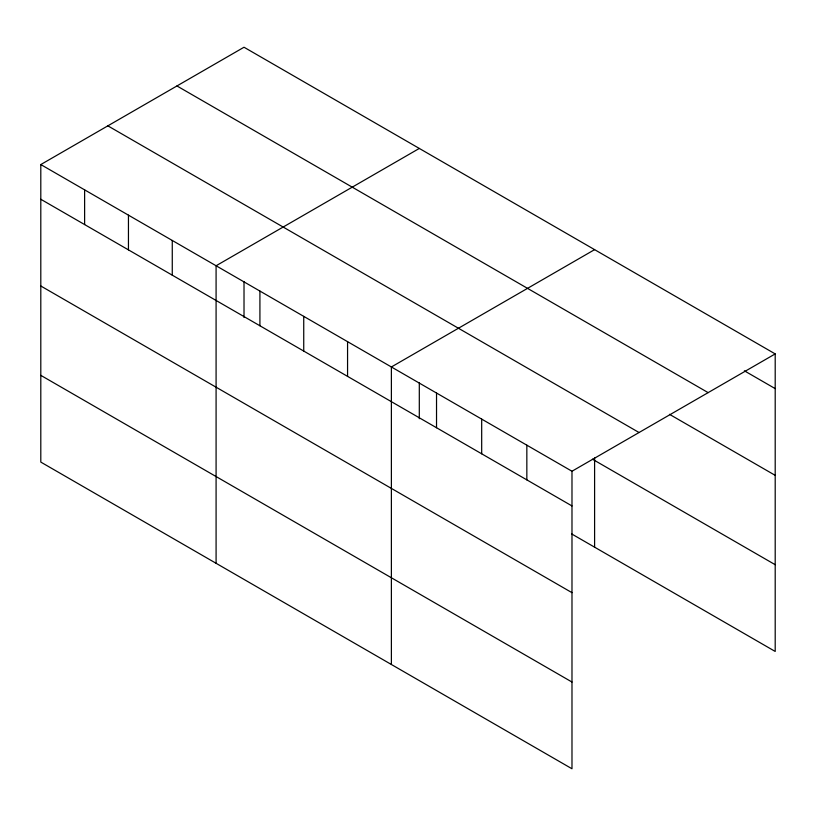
<?xml version="1.0" encoding="UTF-8"?>
<svg xmlns="http://www.w3.org/2000/svg" width="816" height="816" viewBox="0 0 816 816"><rect width="100%" height="100%" fill="white"/><g stroke="black" fill="none" stroke-linecap="round" stroke-linejoin="round"><path stroke-width="1.22" d="M40.8 164.557L571.985 471.24L571.985 768.764L40.8 462.091L40.8 164.557L244.015 47.236L775.2 353.909L775.2 651.443L571.588 533.888M419.302 148.441L216.087 265.761L216.087 563.285M594.599 249.645L391.384 366.965L391.384 664.489M571.985 471.24L775.2 353.909M744.365 370.811L775.2 388.62M176.95 85.955L708.135 392.629M669.477 414.314L775.2 475.351M107.865 125.848L639.05 432.521M592.406 459.173L775.2 564.703M40.8 199.267L571.985 505.94M40.8 285.998L571.985 592.671M40.8 375.35L571.985 682.033M594.599 457.96L594.599 547.169M526.84 445.169L526.84 479.869M481.685 419.108L481.685 453.808M436.529 393.037L436.529 427.737M419.302 382.775L419.302 418.71M347.565 341.669L347.565 376.37M303.736 316.363L303.736 351.064M259.916 291.067L259.916 325.768M244.015 281.571L244.015 317.506M172.268 240.465L172.268 275.165M128.449 215.159L128.449 249.859M84.619 189.863L84.619 224.563"/></g></svg>
